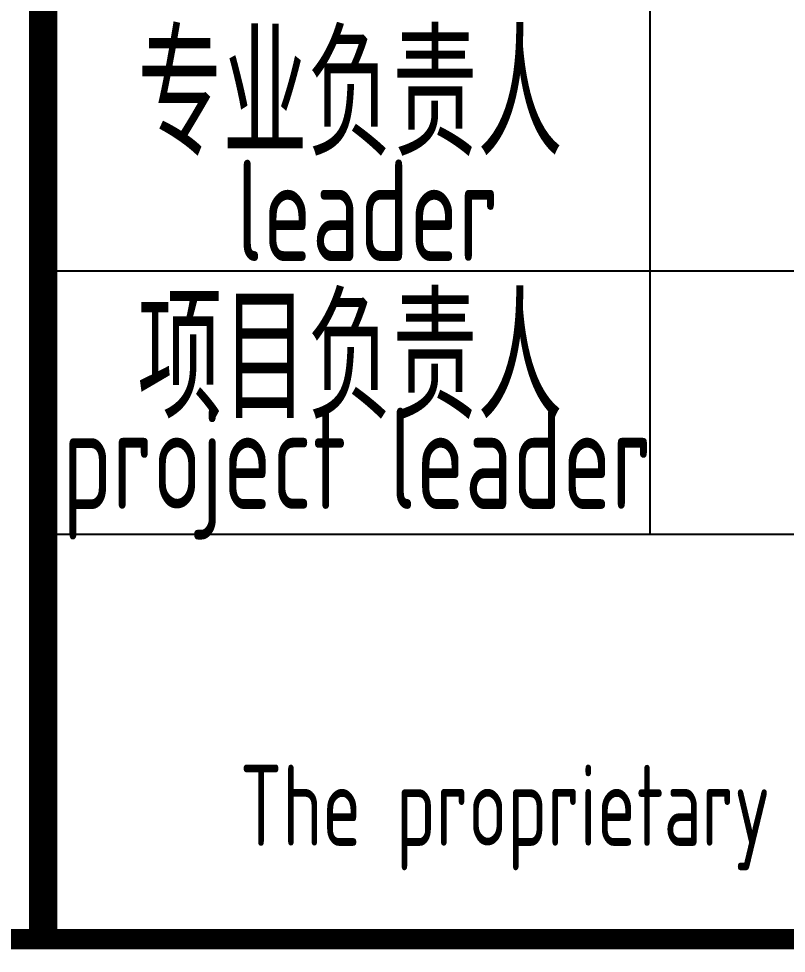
# Model space of a CAD drawing. Extents: x 9732137 to 18866768, y -962146 to 246094.
# Drawn here: x 9842097 to 9843993, y 108259 to 110567 of the extents above; entities that cross this region are included whole.
import ezdxf
from ezdxf.enums import TextEntityAlignment as Align

# ---------------------------------------------------------------- set-up
doc = ezdxf.new("R2010")
doc.units = 0
doc.header["$LTSCALE"] = 1000
doc.layers.get('0').update_dxf_attribs({"linetype": 'CONTINUOUS'})
doc.layers.add('BORDER', color=7, linetype='CONTINUOUS')
doc.styles.add('TSSD_Rein', font='Tssdeng.shx', dxfattribs={"width": 0.7, "bigfont": 'hztxt.shx'})

msp = doc.modelspace()

# ---------------------------------------------------------------- linework, layer by layer
for p, q in [((9843656.8, 109293.7), (9843656.8, 112543.7)), ((9842156.8, 109943.7), (9847656.8, 109943.7)), ((9842156.8, 109293.7), (9860156.8, 109293.7)), ((9842156.8, 108294.4), (9860156.8, 108294.4))]:
    msp.add_line(p, q)
msp.add_lwpolyline([(9860156.8, 114293.7, 70, 70, 0), (9842156.8, 114293.7, 70, 70, 0), (9842156.8, 108293.7, 0, 0, 0)], format="xyseb")
at = {"const_width": 70}
msp.add_lwpolyline([(9842156.8, 114293.7), (9842156.8, 108293.7)], dxfattribs=at)
at = {"layer": 'BORDER', "const_width": 50}
msp.add_lwpolyline([(9779556.8, 108293.7), (9779556.8, 165693.7), (9860156.8, 165693.7), (9860156.8, 108293.7)], close=True, dxfattribs=at)

# ---------------------------------------------------------------- texts
at = {"style": 'TSSD_Rein', "width": 0.7}
for s, height, p in [('专业负责人', 300, (9842915.1, 110393.7)), ('leader', 250, (9842958.7, 110093.7)), ('项目负责人', 300, (9842915.1, 109743.7)), ('project leader', 250, (9842932.3, 109443.7)), ('The proprietary right of this document belongs to Anhui Huadong Chemical And Medical Engineering  Co.,Ltd.  and any replication or transfer to the 3rd. side is forbidden without its permission. ', 200, (9850903.2, 108594.4))]:
    msp.add_text(s, height=height, dxfattribs=at).set_placement(p, align=Align.MIDDLE)

doc.saveas('drawing.dxf')
